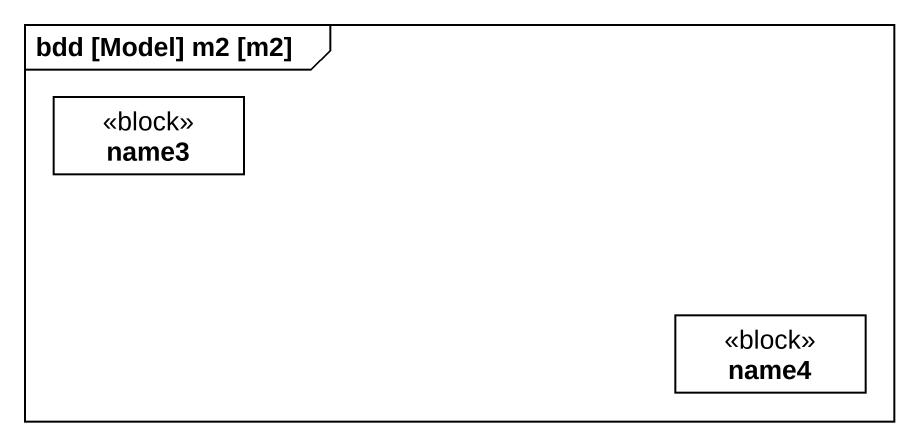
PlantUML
@startuml
mainframe bdd [Model] m2 [m2]
hide circle
hide empty members
class name3 <<block>>
class name4 <<block>>
@enduml
